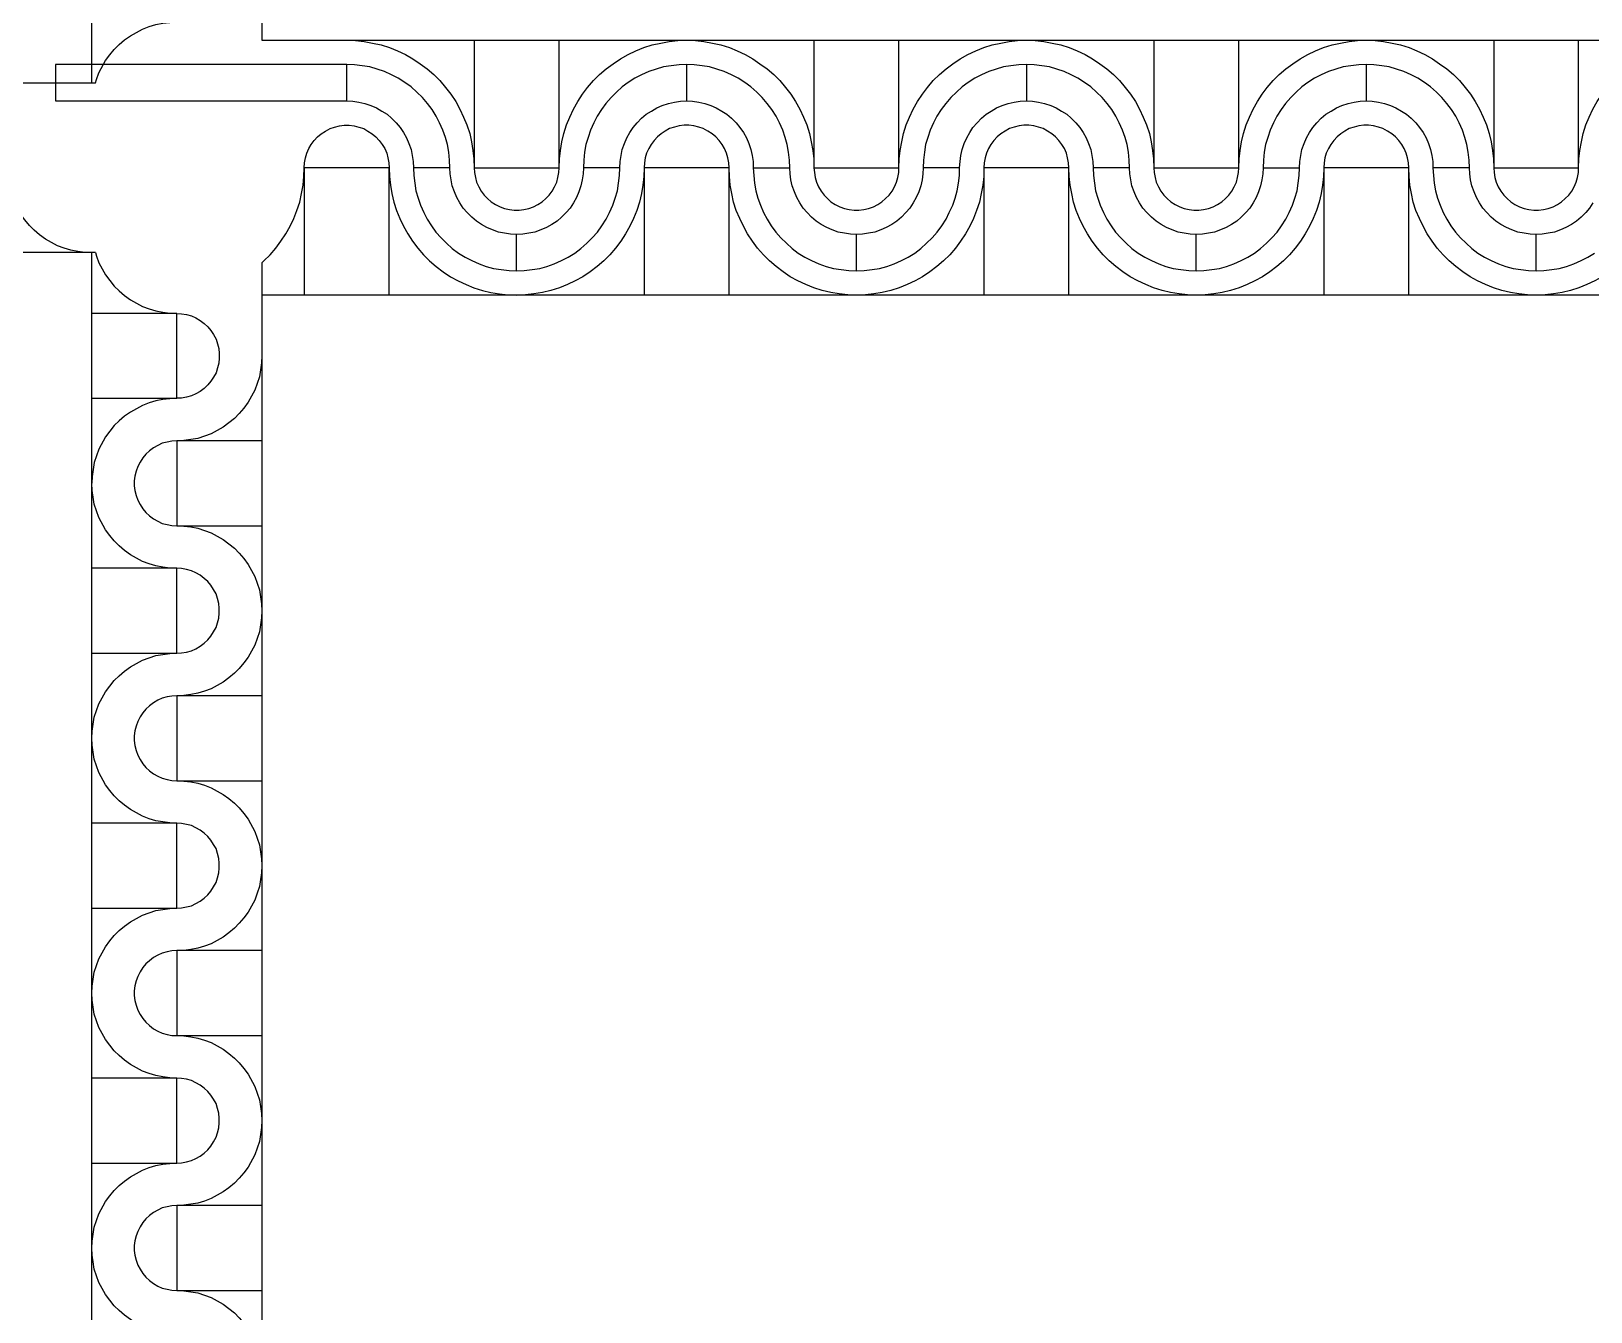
# Model space of a CAD drawing. Extents: x 190.8 to 267.1, y 124 to 174.8.
# Drawn here: x 231.075 to 232.36, y 136.338 to 137.393 of the extents above; entities that cross this region are included whole.
import ezdxf

# ---------------------------------------------------------------- set-up
doc = ezdxf.new("R2010")
doc.units = 0
doc.header["$MEASUREMENT"] = 0

msp = doc.modelspace()

# ---------------------------------------------------------------- linework, layer by layer
for p, q in [((231.2646, 139.4023), (231.2646, 137.3856)), ((231.2646, 137.3856), (233.3913, 137.3856)), ((229.0246, 137.3506), (231.1275, 137.3506)), ((231.2646, 137.2023), (231.2646, 135.1856))]:
    msp.add_line(p, q)
for points in [[(231.1246, 137.3506), (231.1246, 139.4106)], [(231.1275, 137.3506), (231.1284, 137.3533), (231.1304, 137.3588), (231.1359, 137.3688), (231.1394, 137.3736), (231.1431, 137.3781), (231.1471, 137.3821), (231.1516, 137.3858), (231.1564, 137.3893), (231.1664, 137.3948), (231.1719, 137.3968), (231.1774, 137.3986), (231.1831, 137.3996), (231.1889, 137.4003), (231.1946, 137.4006)], [(231.3346, 137.3856), (231.3419, 137.3853), (231.3489, 137.3846), (231.3559, 137.3833), (231.3629, 137.3818), (231.3699, 137.3796), (231.3764, 137.3768), (231.3829, 137.3738), (231.3891, 137.3703), (231.3951, 137.3663), (231.4009, 137.3621), (231.4064, 137.3573), (231.4114, 137.3523), (231.4161, 137.3468), (231.4204, 137.3411), (231.4244, 137.3351), (231.4279, 137.3288), (231.4309, 137.3223), (231.4336, 137.3158), (231.4359, 137.3088), (231.4374, 137.3018), (231.4386, 137.2948), (231.4394, 137.2878), (231.4396, 137.2806)], [(231.4396, 137.3856), (231.4396, 137.2806), (231.5096, 137.2806), (231.5096, 137.3856)], [(231.5096, 137.2806), (231.5099, 137.2878), (231.5106, 137.2948), (231.5119, 137.3018), (231.5134, 137.3088), (231.5156, 137.3158), (231.5184, 137.3223), (231.5214, 137.3288), (231.5249, 137.3351), (231.5289, 137.3411), (231.5331, 137.3468), (231.5379, 137.3523), (231.5429, 137.3573), (231.5484, 137.3621), (231.5541, 137.3663), (231.5601, 137.3703), (231.5664, 137.3738), (231.5729, 137.3768), (231.5794, 137.3796), (231.5864, 137.3818), (231.5934, 137.3833), (231.6004, 137.3846), (231.6074, 137.3853), (231.6146, 137.3856)], [(231.6146, 137.3856), (231.6219, 137.3853), (231.6289, 137.3846), (231.6359, 137.3833), (231.6429, 137.3818), (231.6499, 137.3796), (231.6564, 137.3768), (231.6629, 137.3738), (231.6691, 137.3703), (231.6751, 137.3663), (231.6809, 137.3621), (231.6864, 137.3573), (231.6914, 137.3523), (231.6961, 137.3468), (231.7004, 137.3411), (231.7044, 137.3351), (231.7079, 137.3288), (231.7109, 137.3223), (231.7136, 137.3158), (231.7159, 137.3088), (231.7174, 137.3018), (231.7186, 137.2948), (231.7194, 137.2878), (231.7196, 137.2806)], [(231.7196, 137.3856), (231.7196, 137.2806), (231.7896, 137.2806), (231.7896, 137.3856)], [(231.7896, 137.2806), (231.7899, 137.2878), (231.7906, 137.2948), (231.7919, 137.3018), (231.7934, 137.3088), (231.7956, 137.3158), (231.7984, 137.3223), (231.8014, 137.3288), (231.8049, 137.3351), (231.8089, 137.3411), (231.8131, 137.3468), (231.8179, 137.3523), (231.8229, 137.3573), (231.8284, 137.3621), (231.8341, 137.3663), (231.8401, 137.3703), (231.8464, 137.3738), (231.8529, 137.3768), (231.8594, 137.3796), (231.8664, 137.3818), (231.8734, 137.3833), (231.8804, 137.3846), (231.8874, 137.3853), (231.8946, 137.3856)], [(231.8946, 137.3856), (231.9019, 137.3853), (231.9089, 137.3846), (231.9159, 137.3833), (231.9229, 137.3818), (231.9299, 137.3796), (231.9364, 137.3768), (231.9429, 137.3738), (231.9491, 137.3703), (231.9551, 137.3663), (231.9609, 137.3621), (231.9664, 137.3573), (231.9714, 137.3523), (231.9761, 137.3468), (231.9804, 137.3411), (231.9844, 137.3351), (231.9879, 137.3288), (231.9909, 137.3223), (231.9936, 137.3158), (231.9959, 137.3088), (231.9974, 137.3018), (231.9986, 137.2948), (231.9994, 137.2878), (231.9996, 137.2806)], [(231.9996, 137.3856), (231.9996, 137.2806), (232.0696, 137.2806), (232.0696, 137.3856)], [(232.0696, 137.2806), (232.0699, 137.2878), (232.0706, 137.2948), (232.0719, 137.3018), (232.0734, 137.3088), (232.0756, 137.3158), (232.0784, 137.3223), (232.0814, 137.3288), (232.0849, 137.3351), (232.0889, 137.3411), (232.0931, 137.3468), (232.0979, 137.3523), (232.1029, 137.3573), (232.1084, 137.3621), (232.1141, 137.3663), (232.1201, 137.3703), (232.1264, 137.3738), (232.1329, 137.3768), (232.1394, 137.3796), (232.1464, 137.3818), (232.1534, 137.3833), (232.1604, 137.3846), (232.1674, 137.3853), (232.1746, 137.3856)], [(232.1746, 137.3856), (232.1819, 137.3853), (232.1889, 137.3846), (232.1959, 137.3833), (232.2029, 137.3818), (232.2099, 137.3796), (232.2164, 137.3768), (232.2229, 137.3738), (232.2291, 137.3703), (232.2351, 137.3663), (232.2409, 137.3621), (232.2464, 137.3573), (232.2514, 137.3523), (232.2561, 137.3468), (232.2604, 137.3411), (232.2644, 137.3351), (232.2679, 137.3288), (232.2709, 137.3223), (232.2736, 137.3158), (232.2759, 137.3088), (232.2774, 137.3018), (232.2786, 137.2948), (232.2794, 137.2878), (232.2796, 137.2806)], [(232.2796, 137.3856), (232.2796, 137.2806), (232.3496, 137.2806), (232.3496, 137.3856)], [(232.3496, 137.2806), (232.3499, 137.2878), (232.3506, 137.2948), (232.3519, 137.3018), (232.3534, 137.3088), (232.3556, 137.3158), (232.3584, 137.3223), (232.3614, 137.3288), (232.3649, 137.3351), (232.3689, 137.3411), (232.3731, 137.3468), (232.3779, 137.3523), (232.3829, 137.3573), (232.3884, 137.3621), (232.3941, 137.3663), (232.4001, 137.3703), (232.4064, 137.3738), (232.4129, 137.3768), (232.4194, 137.3796), (232.4264, 137.3818), (232.4334, 137.3833), (232.4404, 137.3846), (232.4474, 137.3853), (232.4546, 137.3856)], [(231.4196, 137.2806), (231.4194, 137.2868), (231.4186, 137.2933), (231.4176, 137.2996), (231.4159, 137.3056), (231.4139, 137.3116), (231.4111, 137.3176), (231.4084, 137.3231), (231.4049, 137.3286), (231.4011, 137.3336), (231.3969, 137.3383), (231.3924, 137.3428), (231.3876, 137.3471), (231.3826, 137.3508), (231.3771, 137.3543), (231.3716, 137.3571), (231.3656, 137.3598), (231.3596, 137.3618), (231.3536, 137.3636), (231.3474, 137.3646), (231.3409, 137.3653), (231.3346, 137.3656)], [(231.6146, 137.3656), (231.6084, 137.3653), (231.6019, 137.3646), (231.5956, 137.3636), (231.5896, 137.3618), (231.5836, 137.3598), (231.5776, 137.3571), (231.5721, 137.3543), (231.5666, 137.3508), (231.5616, 137.3471), (231.5569, 137.3428), (231.5524, 137.3383), (231.5481, 137.3336), (231.5444, 137.3286), (231.5409, 137.3231), (231.5381, 137.3176), (231.5354, 137.3116), (231.5334, 137.3056), (231.5316, 137.2996), (231.5306, 137.2933), (231.5299, 137.2868), (231.5296, 137.2806)], [(231.8946, 137.3656), (231.8884, 137.3653), (231.8819, 137.3646), (231.8756, 137.3636), (231.8696, 137.3618), (231.8636, 137.3598), (231.8576, 137.3571), (231.8521, 137.3543), (231.8466, 137.3508), (231.8416, 137.3471), (231.8369, 137.3428), (231.8324, 137.3383), (231.8281, 137.3336), (231.8244, 137.3286), (231.8209, 137.3231), (231.8181, 137.3176), (231.8154, 137.3116), (231.8134, 137.3056), (231.8116, 137.2996), (231.8106, 137.2933), (231.8099, 137.2868), (231.8096, 137.2806)], [(231.9796, 137.2806), (231.9794, 137.2868), (231.9786, 137.2933), (231.9776, 137.2996), (231.9759, 137.3056), (231.9739, 137.3116), (231.9711, 137.3176), (231.9684, 137.3231), (231.9649, 137.3286), (231.9611, 137.3336), (231.9569, 137.3383), (231.9524, 137.3428), (231.9476, 137.3471), (231.9426, 137.3508), (231.9371, 137.3543), (231.9316, 137.3571), (231.9256, 137.3598), (231.9196, 137.3618), (231.9136, 137.3636), (231.9074, 137.3646), (231.9009, 137.3653), (231.8946, 137.3656), (231.8946, 137.3356), (231.8996, 137.3353), (231.9046, 137.3346), (231.9096, 137.3336), (231.9146, 137.3318), (231.9191, 137.3298), (231.9236, 137.3273), (231.9279, 137.3246), (231.9316, 137.3213), (231.9354, 137.3176), (231.9386, 137.3138), (231.9414, 137.3096), (231.9439, 137.3051), (231.9459, 137.3006), (231.9476, 137.2956), (231.9486, 137.2906), (231.9494, 137.2856), (231.9496, 137.2806)], [(232.1746, 137.3656), (232.1684, 137.3653), (232.1619, 137.3646), (232.1556, 137.3636), (232.1496, 137.3618), (232.1436, 137.3598), (232.1376, 137.3571), (232.1321, 137.3543), (232.1266, 137.3508), (232.1216, 137.3471), (232.1169, 137.3428), (232.1124, 137.3383), (232.1081, 137.3336), (232.1044, 137.3286), (232.1009, 137.3231), (232.0981, 137.3176), (232.0954, 137.3116), (232.0934, 137.3056), (232.0916, 137.2996), (232.0906, 137.2933), (232.0899, 137.2868), (232.0896, 137.2806), (232.1196, 137.2806), (232.1199, 137.2856), (232.1206, 137.2906), (232.1216, 137.2956), (232.1234, 137.3006), (232.1254, 137.3051), (232.1279, 137.3096), (232.1306, 137.3138), (232.1339, 137.3176), (232.1376, 137.3213), (232.1414, 137.3246), (232.1456, 137.3273), (232.1501, 137.3298), (232.1546, 137.3318), (232.1596, 137.3336), (232.1646, 137.3346), (232.1696, 137.3353), (232.1746, 137.3356)], [(232.2596, 137.2806), (232.2594, 137.2868), (232.2586, 137.2933), (232.2576, 137.2996), (232.2559, 137.3056), (232.2539, 137.3116), (232.2511, 137.3176), (232.2484, 137.3231), (232.2449, 137.3286), (232.2411, 137.3336), (232.2369, 137.3383), (232.2324, 137.3428), (232.2276, 137.3471), (232.2226, 137.3508), (232.2171, 137.3543), (232.2116, 137.3571), (232.2056, 137.3598), (232.1996, 137.3618), (232.1936, 137.3636), (232.1874, 137.3646), (232.1809, 137.3653), (232.1746, 137.3656), (232.1746, 137.3356), (232.1796, 137.3353), (232.1846, 137.3346), (232.1896, 137.3336), (232.1946, 137.3318), (232.1991, 137.3298), (232.2036, 137.3273), (232.2079, 137.3246), (232.2116, 137.3213), (232.2154, 137.3176), (232.2186, 137.3138), (232.2214, 137.3096), (232.2239, 137.3051), (232.2259, 137.3006), (232.2276, 137.2956), (232.2286, 137.2906), (232.2294, 137.2856), (232.2296, 137.2806)], [(231.3346, 137.3356), (231.3396, 137.3353), (231.3446, 137.3346), (231.3496, 137.3336), (231.3546, 137.3318), (231.3591, 137.3298), (231.3636, 137.3273), (231.3679, 137.3246), (231.3716, 137.3213), (231.3754, 137.3176), (231.3786, 137.3138), (231.3814, 137.3096), (231.3839, 137.3051), (231.3859, 137.3006), (231.3876, 137.2956), (231.3886, 137.2906), (231.3894, 137.2856), (231.3896, 137.2806)], [(231.5596, 137.2806), (231.5599, 137.2856), (231.5606, 137.2906), (231.5616, 137.2956), (231.5634, 137.3006), (231.5654, 137.3051), (231.5679, 137.3096), (231.5706, 137.3138), (231.5739, 137.3176), (231.5776, 137.3213), (231.5814, 137.3246), (231.5856, 137.3273), (231.5901, 137.3298), (231.5946, 137.3318), (231.5996, 137.3336), (231.6046, 137.3346), (231.6096, 137.3353), (231.6146, 137.3356)], [(231.8396, 137.2806), (231.8399, 137.2856), (231.8406, 137.2906), (231.8416, 137.2956), (231.8434, 137.3006), (231.8454, 137.3051), (231.8479, 137.3096), (231.8506, 137.3138), (231.8539, 137.3176), (231.8576, 137.3213), (231.8614, 137.3246), (231.8656, 137.3273), (231.8701, 137.3298), (231.8746, 137.3318), (231.8796, 137.3336), (231.8846, 137.3346), (231.8896, 137.3353), (231.8946, 137.3356)], [(231.2996, 137.2806), (231.2999, 137.2846), (231.3006, 137.2886), (231.3016, 137.2926), (231.3034, 137.2963), (231.3054, 137.2998), (231.3079, 137.3031), (231.3106, 137.3061), (231.3136, 137.3086), (231.3171, 137.3108), (231.3209, 137.3128), (231.3246, 137.3141), (231.3286, 137.3151), (231.3326, 137.3156), (231.3366, 137.3156), (231.3406, 137.3151), (231.3446, 137.3141), (231.3486, 137.3128), (231.3521, 137.3108), (231.3556, 137.3086), (231.3586, 137.3061), (231.3614, 137.3031), (231.3639, 137.2998), (231.3659, 137.2963), (231.3676, 137.2926), (231.3686, 137.2886), (231.3694, 137.2846), (231.3696, 137.2806)], [(231.6496, 137.2806), (231.6494, 137.2846), (231.6486, 137.2886), (231.6476, 137.2926), (231.6459, 137.2963), (231.6439, 137.2998), (231.6414, 137.3031), (231.6386, 137.3061), (231.6356, 137.3086), (231.6321, 137.3108), (231.6284, 137.3128), (231.6246, 137.3141), (231.6206, 137.3151), (231.6166, 137.3156), (231.6126, 137.3156), (231.6086, 137.3151), (231.6046, 137.3141), (231.6006, 137.3128), (231.5971, 137.3108), (231.5936, 137.3086), (231.5906, 137.3061), (231.5879, 137.3031), (231.5854, 137.2998), (231.5834, 137.2963), (231.5816, 137.2926), (231.5806, 137.2886), (231.5799, 137.2846), (231.5796, 137.2806)], [(231.9296, 137.2806), (231.9294, 137.2846), (231.9286, 137.2886), (231.9276, 137.2926), (231.9259, 137.2963), (231.9239, 137.2998), (231.9214, 137.3031), (231.9186, 137.3061), (231.9156, 137.3086), (231.9121, 137.3108), (231.9084, 137.3128), (231.9046, 137.3141), (231.9006, 137.3151), (231.8966, 137.3156), (231.8926, 137.3156), (231.8886, 137.3151), (231.8846, 137.3141), (231.8806, 137.3128), (231.8771, 137.3108), (231.8736, 137.3086), (231.8706, 137.3061), (231.8679, 137.3031), (231.8654, 137.2998), (231.8634, 137.2963), (231.8616, 137.2926), (231.8606, 137.2886), (231.8599, 137.2846), (231.8596, 137.2806)], [(232.2096, 137.2806), (232.2094, 137.2846), (232.2086, 137.2886), (232.2076, 137.2926), (232.2059, 137.2963), (232.2039, 137.2998), (232.2014, 137.3031), (232.1986, 137.3061), (232.1956, 137.3086), (232.1921, 137.3108), (232.1884, 137.3128), (232.1846, 137.3141), (232.1806, 137.3151), (232.1766, 137.3156), (232.1726, 137.3156), (232.1686, 137.3151), (232.1646, 137.3141), (232.1606, 137.3128), (232.1571, 137.3108), (232.1536, 137.3086), (232.1506, 137.3061), (232.1479, 137.3031), (232.1454, 137.2998), (232.1434, 137.2963), (232.1416, 137.2926), (232.1406, 137.2886), (232.1399, 137.2846), (232.1396, 137.2806)], [(231.1246, 137.2106), (231.1189, 137.2108), (231.1131, 137.2116), (231.1074, 137.2126), (231.1019, 137.2143), (231.0964, 137.2163), (231.0864, 137.2218), (231.0816, 137.2253), (231.0771, 137.2291), (231.0731, 137.2331), (231.0694, 137.2376), (231.0659, 137.2423), (231.0604, 137.2523), (231.0584, 137.2578), (231.0566, 137.2633), (231.0556, 137.2691), (231.0549, 137.2748), (231.0546, 137.2806)], [(231.2646, 137.2023), (231.2664, 137.2038), (231.2714, 137.2088), (231.2761, 137.2143), (231.2804, 137.2201), (231.2844, 137.2261), (231.2879, 137.2323), (231.2909, 137.2388), (231.2936, 137.2453), (231.2959, 137.2523), (231.2974, 137.2593), (231.2986, 137.2663), (231.2994, 137.2733), (231.2996, 137.2806)], [(231.3696, 137.1756), (231.3696, 137.2806), (231.2996, 137.2806), (231.2996, 137.1756)], [(231.3696, 137.2806), (231.3699, 137.2733), (231.3706, 137.2663), (231.3719, 137.2593), (231.3734, 137.2523), (231.3756, 137.2453), (231.3784, 137.2388), (231.3814, 137.2323), (231.3849, 137.2261), (231.3889, 137.2201), (231.3931, 137.2143), (231.3979, 137.2088), (231.4029, 137.2038), (231.4084, 137.1991), (231.4141, 137.1948), (231.4201, 137.1908), (231.4264, 137.1873), (231.4329, 137.1843), (231.4394, 137.1816), (231.4464, 137.1793), (231.4534, 137.1778), (231.4604, 137.1766), (231.4674, 137.1758), (231.4746, 137.1756)], [(231.4396, 137.2806), (231.4399, 137.2766), (231.4406, 137.2726), (231.4416, 137.2686), (231.4434, 137.2648), (231.4454, 137.2613), (231.4479, 137.2581), (231.4506, 137.2551), (231.4536, 137.2526), (231.4571, 137.2503), (231.4609, 137.2483), (231.4646, 137.2471), (231.4686, 137.2461), (231.4726, 137.2456), (231.4766, 137.2456), (231.4806, 137.2461), (231.4846, 137.2471), (231.4886, 137.2483), (231.4921, 137.2503), (231.4956, 137.2526), (231.4986, 137.2551), (231.5014, 137.2581), (231.5039, 137.2613), (231.5059, 137.2648), (231.5076, 137.2686), (231.5086, 137.2726), (231.5094, 137.2766), (231.5096, 137.2806)], [(231.4746, 137.1956), (231.4809, 137.1958), (231.4874, 137.1966), (231.4936, 137.1976), (231.4996, 137.1993), (231.5056, 137.2013), (231.5116, 137.2041), (231.5171, 137.2068), (231.5226, 137.2103), (231.5276, 137.2141), (231.5324, 137.2183), (231.5369, 137.2228), (231.5411, 137.2276), (231.5449, 137.2326), (231.5484, 137.2381), (231.5511, 137.2436), (231.5539, 137.2496), (231.5559, 137.2556), (231.5576, 137.2616), (231.5586, 137.2678), (231.5594, 137.2743), (231.5596, 137.2806), (231.5296, 137.2806), (231.5294, 137.2756), (231.5286, 137.2706), (231.5276, 137.2656), (231.5259, 137.2606), (231.5239, 137.2561), (231.5214, 137.2516), (231.5186, 137.2473), (231.5154, 137.2436), (231.5116, 137.2398), (231.5079, 137.2366), (231.5036, 137.2338), (231.4991, 137.2313), (231.4946, 137.2293), (231.4896, 137.2276), (231.4846, 137.2266), (231.4796, 137.2258), (231.4746, 137.2256)], [(231.5796, 137.2806), (231.5794, 137.2733), (231.5786, 137.2663), (231.5774, 137.2593), (231.5759, 137.2523), (231.5736, 137.2453), (231.5709, 137.2388), (231.5679, 137.2323), (231.5644, 137.2261), (231.5604, 137.2201), (231.5561, 137.2143), (231.5514, 137.2088), (231.5464, 137.2038), (231.5409, 137.1991), (231.5351, 137.1948), (231.5291, 137.1908), (231.5229, 137.1873), (231.5164, 137.1843), (231.5099, 137.1816), (231.5029, 137.1793), (231.4959, 137.1778), (231.4889, 137.1766), (231.4819, 137.1758), (231.4746, 137.1756)], [(231.6496, 137.1756), (231.6496, 137.2806), (231.5796, 137.2806), (231.5796, 137.1756)], [(231.7546, 137.1756), (231.7474, 137.1758), (231.7404, 137.1766), (231.7334, 137.1778), (231.7264, 137.1793), (231.7194, 137.1816), (231.7129, 137.1843), (231.7064, 137.1873), (231.7001, 137.1908), (231.6941, 137.1948), (231.6884, 137.1991), (231.6829, 137.2038), (231.6779, 137.2088), (231.6731, 137.2143), (231.6689, 137.2201), (231.6649, 137.2261), (231.6614, 137.2323), (231.6584, 137.2388), (231.6556, 137.2453), (231.6534, 137.2523), (231.6519, 137.2593), (231.6506, 137.2663), (231.6499, 137.2733), (231.6496, 137.2806)], [(231.6696, 137.2806), (231.6699, 137.2743), (231.6706, 137.2678), (231.6716, 137.2616), (231.6734, 137.2556), (231.6754, 137.2496), (231.6781, 137.2436), (231.6809, 137.2381), (231.6844, 137.2326), (231.6881, 137.2276), (231.6924, 137.2228), (231.6969, 137.2183), (231.7016, 137.2141), (231.7066, 137.2103), (231.7121, 137.2068), (231.7176, 137.2041), (231.7236, 137.2013), (231.7296, 137.1993), (231.7356, 137.1976), (231.7419, 137.1966), (231.7484, 137.1958), (231.7546, 137.1956), (231.7546, 137.2256), (231.7496, 137.2258), (231.7446, 137.2266), (231.7396, 137.2276), (231.7346, 137.2293), (231.7301, 137.2313), (231.7256, 137.2338), (231.7214, 137.2366), (231.7176, 137.2398), (231.7139, 137.2436), (231.7106, 137.2473), (231.7079, 137.2516), (231.7054, 137.2561), (231.7034, 137.2606), (231.7016, 137.2656), (231.7006, 137.2706), (231.6999, 137.2756), (231.6996, 137.2806)], [(231.7196, 137.2806), (231.7199, 137.2766), (231.7206, 137.2726), (231.7216, 137.2686), (231.7234, 137.2648), (231.7254, 137.2613), (231.7279, 137.2581), (231.7306, 137.2551), (231.7336, 137.2526), (231.7371, 137.2503), (231.7409, 137.2483), (231.7446, 137.2471), (231.7486, 137.2461), (231.7526, 137.2456), (231.7566, 137.2456), (231.7606, 137.2461), (231.7646, 137.2471), (231.7686, 137.2483), (231.7721, 137.2503), (231.7756, 137.2526), (231.7786, 137.2551), (231.7814, 137.2581), (231.7839, 137.2613), (231.7859, 137.2648), (231.7876, 137.2686), (231.7886, 137.2726), (231.7894, 137.2766), (231.7896, 137.2806)], [(231.7546, 137.1956), (231.7609, 137.1958), (231.7674, 137.1966), (231.7736, 137.1976), (231.7796, 137.1993), (231.7856, 137.2013), (231.7916, 137.2041), (231.7971, 137.2068), (231.8026, 137.2103), (231.8076, 137.2141), (231.8124, 137.2183), (231.8169, 137.2228), (231.8211, 137.2276), (231.8249, 137.2326), (231.8284, 137.2381), (231.8311, 137.2436), (231.8339, 137.2496), (231.8359, 137.2556), (231.8376, 137.2616), (231.8386, 137.2678), (231.8394, 137.2743), (231.8396, 137.2806), (231.8096, 137.2806), (231.8094, 137.2756), (231.8086, 137.2706), (231.8076, 137.2656), (231.8059, 137.2606), (231.8039, 137.2561), (231.8014, 137.2516), (231.7986, 137.2473), (231.7954, 137.2436), (231.7916, 137.2398), (231.7879, 137.2366), (231.7836, 137.2338), (231.7791, 137.2313), (231.7746, 137.2293), (231.7696, 137.2276), (231.7646, 137.2266), (231.7596, 137.2258), (231.7546, 137.2256)], [(231.8596, 137.2806), (231.8594, 137.2733), (231.8586, 137.2663), (231.8574, 137.2593), (231.8559, 137.2523), (231.8536, 137.2453), (231.8509, 137.2388), (231.8479, 137.2323), (231.8444, 137.2261), (231.8404, 137.2201), (231.8361, 137.2143), (231.8314, 137.2088), (231.8264, 137.2038), (231.8209, 137.1991), (231.8151, 137.1948), (231.8091, 137.1908), (231.8029, 137.1873), (231.7964, 137.1843), (231.7899, 137.1816), (231.7829, 137.1793), (231.7759, 137.1778), (231.7689, 137.1766), (231.7619, 137.1758), (231.7546, 137.1756)], [(231.9296, 137.1756), (231.9296, 137.2806), (231.8596, 137.2806), (231.8596, 137.1756)], [(232.0346, 137.1756), (232.0274, 137.1758), (232.0204, 137.1766), (232.0134, 137.1778), (232.0064, 137.1793), (231.9994, 137.1816), (231.9929, 137.1843), (231.9864, 137.1873), (231.9801, 137.1908), (231.9741, 137.1948), (231.9684, 137.1991), (231.9629, 137.2038), (231.9579, 137.2088), (231.9531, 137.2143), (231.9489, 137.2201), (231.9449, 137.2261), (231.9414, 137.2323), (231.9384, 137.2388), (231.9356, 137.2453), (231.9334, 137.2523), (231.9319, 137.2593), (231.9306, 137.2663), (231.9299, 137.2733), (231.9296, 137.2806)], [(231.9996, 137.2806), (231.9999, 137.2766), (232.0006, 137.2726), (232.0016, 137.2686), (232.0034, 137.2648), (232.0054, 137.2613), (232.0079, 137.2581), (232.0106, 137.2551), (232.0136, 137.2526), (232.0171, 137.2503), (232.0209, 137.2483), (232.0246, 137.2471), (232.0286, 137.2461), (232.0326, 137.2456), (232.0366, 137.2456), (232.0406, 137.2461), (232.0446, 137.2471), (232.0486, 137.2483), (232.0521, 137.2503), (232.0556, 137.2526), (232.0586, 137.2551), (232.0614, 137.2581), (232.0639, 137.2613), (232.0659, 137.2648), (232.0676, 137.2686), (232.0686, 137.2726), (232.0694, 137.2766), (232.0696, 137.2806)], [(232.0896, 137.2806), (232.0894, 137.2756), (232.0886, 137.2706), (232.0876, 137.2656), (232.0859, 137.2606), (232.0839, 137.2561), (232.0814, 137.2516), (232.0786, 137.2473), (232.0754, 137.2436), (232.0716, 137.2398), (232.0679, 137.2366), (232.0636, 137.2338), (232.0591, 137.2313), (232.0546, 137.2293), (232.0496, 137.2276), (232.0446, 137.2266), (232.0396, 137.2258), (232.0346, 137.2256)], [(232.1396, 137.2806), (232.1394, 137.2733), (232.1386, 137.2663), (232.1374, 137.2593), (232.1359, 137.2523), (232.1336, 137.2453), (232.1309, 137.2388), (232.1279, 137.2323), (232.1244, 137.2261), (232.1204, 137.2201), (232.1161, 137.2143), (232.1114, 137.2088), (232.1064, 137.2038), (232.1009, 137.1991), (232.0951, 137.1948), (232.0891, 137.1908), (232.0829, 137.1873), (232.0764, 137.1843), (232.0699, 137.1816), (232.0629, 137.1793), (232.0559, 137.1778), (232.0489, 137.1766), (232.0419, 137.1758), (232.0346, 137.1756)], [(232.0346, 137.1956), (232.0409, 137.1958), (232.0474, 137.1966), (232.0536, 137.1976), (232.0596, 137.1993), (232.0656, 137.2013), (232.0716, 137.2041), (232.0771, 137.2068), (232.0826, 137.2103), (232.0876, 137.2141), (232.0924, 137.2183), (232.0969, 137.2228), (232.1011, 137.2276), (232.1049, 137.2326), (232.1084, 137.2381), (232.1111, 137.2436), (232.1139, 137.2496), (232.1159, 137.2556), (232.1176, 137.2616), (232.1186, 137.2678), (232.1194, 137.2743), (232.1196, 137.2806)], [(232.2096, 137.1756), (232.2096, 137.2806), (232.1396, 137.2806), (232.1396, 137.1756)], [(232.3146, 137.1756), (232.3074, 137.1758), (232.3004, 137.1766), (232.2934, 137.1778), (232.2864, 137.1793), (232.2794, 137.1816), (232.2729, 137.1843), (232.2664, 137.1873), (232.2601, 137.1908), (232.2541, 137.1948), (232.2484, 137.1991), (232.2429, 137.2038), (232.2379, 137.2088), (232.2331, 137.2143), (232.2289, 137.2201), (232.2249, 137.2261), (232.2214, 137.2323), (232.2184, 137.2388), (232.2156, 137.2453), (232.2134, 137.2523), (232.2119, 137.2593), (232.2106, 137.2663), (232.2099, 137.2733), (232.2096, 137.2806)], [(232.2796, 137.2806), (232.2799, 137.2766), (232.2806, 137.2726), (232.2816, 137.2686), (232.2834, 137.2648), (232.2854, 137.2613), (232.2879, 137.2581), (232.2906, 137.2551), (232.2936, 137.2526), (232.2971, 137.2503), (232.3009, 137.2483), (232.3046, 137.2471), (232.3086, 137.2461), (232.3126, 137.2456), (232.3166, 137.2456), (232.3206, 137.2461), (232.3246, 137.2471), (232.3286, 137.2483), (232.3321, 137.2503), (232.3356, 137.2526), (232.3386, 137.2551), (232.3414, 137.2581), (232.3439, 137.2613), (232.3459, 137.2648), (232.3476, 137.2686), (232.3486, 137.2726), (232.3494, 137.2766), (232.3496, 137.2806)], [(232.4196, 137.2806), (232.4194, 137.2733), (232.4186, 137.2663), (232.4174, 137.2593), (232.4159, 137.2523), (232.4136, 137.2453), (232.4109, 137.2388), (232.4079, 137.2323), (232.4044, 137.2261), (232.4004, 137.2201), (232.3961, 137.2143), (232.3914, 137.2088), (232.3864, 137.2038), (232.3809, 137.1991), (232.3751, 137.1948), (232.3691, 137.1908), (232.3629, 137.1873), (232.3564, 137.1843), (232.3499, 137.1816), (232.3429, 137.1793), (232.3359, 137.1778), (232.3289, 137.1766), (232.3219, 137.1758), (232.3146, 137.1756)], [(232.3614, 137.2516), (232.3586, 137.2473), (232.3554, 137.2436), (232.3516, 137.2398), (232.3479, 137.2366), (232.3436, 137.2338), (232.3391, 137.2313), (232.3346, 137.2293), (232.3296, 137.2276), (232.3246, 137.2266), (232.3196, 137.2258), (232.3146, 137.2256)], [(231.1275, 137.2106), (229.0246, 137.2106), (229.0246, 135.1506)], [(231.1246, 135.1506), (231.1246, 137.2106)], [(231.1275, 137.2106), (231.1284, 137.2078), (231.1304, 137.2023), (231.1359, 137.1923), (231.1394, 137.1876), (231.1431, 137.1831), (231.1471, 137.1791), (231.1516, 137.1753), (231.1564, 137.1718), (231.1664, 137.1663), (231.1719, 137.1643), (231.1774, 137.1626), (231.1831, 137.1616), (231.1889, 137.1608), (231.1946, 137.1606)], [(232.3146, 137.1956), (232.3209, 137.1958), (232.3274, 137.1966), (232.3336, 137.1976), (232.3396, 137.1993), (232.3456, 137.2013), (232.3516, 137.2041), (232.3571, 137.2068), (232.3626, 137.2103)], [(233.3646, 137.1756), (231.2646, 137.1756)], [(231.1246, 137.0906), (231.1946, 137.0906), (231.1946, 137.1606), (231.1246, 137.1606)], [(231.1946, 137.1606), (231.1986, 137.1603), (231.2026, 137.1596), (231.2066, 137.1586), (231.2104, 137.1568), (231.2139, 137.1548), (231.2171, 137.1523), (231.2201, 137.1496), (231.2226, 137.1466), (231.2249, 137.1431), (231.2269, 137.1393), (231.2281, 137.1356), (231.2291, 137.1316), (231.2296, 137.1276), (231.2296, 137.1236), (231.2291, 137.1196), (231.2281, 137.1156), (231.2269, 137.1116), (231.2249, 137.1081), (231.2226, 137.1046), (231.2201, 137.1016), (231.2171, 137.0988), (231.2139, 137.0963), (231.2104, 137.0943), (231.2066, 137.0926), (231.2026, 137.0916), (231.1986, 137.0908), (231.1946, 137.0906)], [(231.2646, 137.1256), (231.2644, 137.1198), (231.2636, 137.1141), (231.2626, 137.1083), (231.2609, 137.1028), (231.2589, 137.0973), (231.2534, 137.0873), (231.2499, 137.0826), (231.2461, 137.0781), (231.2421, 137.0741), (231.2376, 137.0703), (231.2329, 137.0668), (231.2229, 137.0613), (231.2174, 137.0593), (231.2119, 137.0576), (231.2061, 137.0566), (231.2004, 137.0558), (231.1946, 137.0556)], [(231.1946, 137.0906), (231.1889, 137.0903), (231.1831, 137.0896), (231.1774, 137.0886), (231.1719, 137.0868), (231.1664, 137.0848), (231.1564, 137.0793), (231.1516, 137.0758), (231.1471, 137.0721), (231.1431, 137.0681), (231.1394, 137.0636), (231.1359, 137.0588), (231.1304, 137.0488), (231.1284, 137.0433), (231.1266, 137.0378), (231.1256, 137.0321), (231.1249, 137.0263), (231.1246, 137.0206)], [(231.1946, 137.0556), (231.1906, 137.0553), (231.1866, 137.0546), (231.1826, 137.0536), (231.1789, 137.0518), (231.1754, 137.0498), (231.1721, 137.0473), (231.1691, 137.0446), (231.1666, 137.0416), (231.1644, 137.0381), (231.1624, 137.0343), (231.1611, 137.0306), (231.1601, 137.0266), (231.1596, 137.0226), (231.1596, 137.0186), (231.1601, 137.0146), (231.1611, 137.0106), (231.1624, 137.0066), (231.1644, 137.0031), (231.1666, 136.9996), (231.1691, 136.9966), (231.1721, 136.9938), (231.1754, 136.9913), (231.1789, 136.9893), (231.1826, 136.9876), (231.1866, 136.9866), (231.1906, 136.9858), (231.1946, 136.9856)], [(231.2646, 137.0556), (231.1946, 137.0556), (231.1946, 136.9856), (231.2646, 136.9856)], [(231.1946, 136.9506), (231.1889, 136.9508), (231.1831, 136.9516), (231.1774, 136.9526), (231.1719, 136.9543), (231.1664, 136.9563), (231.1564, 136.9618), (231.1516, 136.9653), (231.1471, 136.9691), (231.1431, 136.9731), (231.1394, 136.9776), (231.1359, 136.9823), (231.1304, 136.9923), (231.1284, 136.9978), (231.1266, 137.0033), (231.1256, 137.0091), (231.1249, 137.0148), (231.1246, 137.0206)], [(231.1946, 136.9856), (231.2004, 136.9853), (231.2061, 136.9846), (231.2119, 136.9836), (231.2174, 136.9818), (231.2229, 136.9798), (231.2329, 136.9743), (231.2376, 136.9708), (231.2421, 136.9671), (231.2461, 136.9631), (231.2499, 136.9586), (231.2534, 136.9538), (231.2589, 136.9438), (231.2609, 136.9383), (231.2626, 136.9328), (231.2636, 136.9271), (231.2644, 136.9213), (231.2646, 136.9156)], [(231.1246, 136.8806), (231.1946, 136.8806), (231.1946, 136.9506), (231.1246, 136.9506)], [(231.1946, 136.8806), (231.1986, 136.8808), (231.2026, 136.8816), (231.2066, 136.8826), (231.2104, 136.8843), (231.2139, 136.8863), (231.2171, 136.8888), (231.2201, 136.8916), (231.2226, 136.8946), (231.2249, 136.8981), (231.2269, 136.9018), (231.2281, 136.9056), (231.2291, 136.9096), (231.2296, 136.9136), (231.2296, 136.9176), (231.2291, 136.9216), (231.2281, 136.9256), (231.2269, 136.9296), (231.2249, 136.9331), (231.2226, 136.9366), (231.2201, 136.9396), (231.2171, 136.9423), (231.2139, 136.9448), (231.2104, 136.9468), (231.2066, 136.9486), (231.2026, 136.9496), (231.1986, 136.9503), (231.1946, 136.9506)], [(231.2646, 136.9156), (231.2644, 136.9098), (231.2636, 136.9041), (231.2626, 136.8983), (231.2609, 136.8928), (231.2589, 136.8873), (231.2534, 136.8773), (231.2499, 136.8726), (231.2461, 136.8681), (231.2421, 136.8641), (231.2376, 136.8603), (231.2329, 136.8568), (231.2229, 136.8513), (231.2174, 136.8493), (231.2119, 136.8476), (231.2061, 136.8466), (231.2004, 136.8458), (231.1946, 136.8456)], [(231.1246, 136.8106), (231.1249, 136.8163), (231.1256, 136.8221), (231.1266, 136.8278), (231.1284, 136.8333), (231.1304, 136.8388), (231.1359, 136.8488), (231.1394, 136.8536), (231.1431, 136.8581), (231.1471, 136.8621), (231.1516, 136.8658), (231.1564, 136.8693), (231.1664, 136.8748), (231.1719, 136.8768), (231.1774, 136.8786), (231.1831, 136.8796), (231.1889, 136.8803), (231.1946, 136.8806)], [(231.1946, 136.8456), (231.1906, 136.8453), (231.1866, 136.8446), (231.1826, 136.8436), (231.1789, 136.8418), (231.1754, 136.8398), (231.1721, 136.8373), (231.1691, 136.8346), (231.1666, 136.8316), (231.1644, 136.8281), (231.1624, 136.8243), (231.1611, 136.8206), (231.1601, 136.8166), (231.1596, 136.8126), (231.1596, 136.8086), (231.1601, 136.8046), (231.1611, 136.8006), (231.1624, 136.7966), (231.1644, 136.7931), (231.1666, 136.7896), (231.1691, 136.7866), (231.1721, 136.7838), (231.1754, 136.7813), (231.1789, 136.7793), (231.1826, 136.7776), (231.1866, 136.7766), (231.1906, 136.7758), (231.1946, 136.7756)], [(231.2646, 136.8456), (231.1946, 136.8456), (231.1946, 136.7756), (231.2646, 136.7756)], [(231.1946, 136.7406), (231.1889, 136.7408), (231.1831, 136.7416), (231.1774, 136.7426), (231.1719, 136.7443), (231.1664, 136.7463), (231.1564, 136.7518), (231.1516, 136.7553), (231.1471, 136.7591), (231.1431, 136.7631), (231.1394, 136.7676), (231.1359, 136.7723), (231.1304, 136.7823), (231.1284, 136.7878), (231.1266, 136.7933), (231.1256, 136.7991), (231.1249, 136.8048), (231.1246, 136.8106)], [(231.1946, 136.7756), (231.2004, 136.7753), (231.2061, 136.7746), (231.2119, 136.7736), (231.2174, 136.7718), (231.2229, 136.7698), (231.2329, 136.7643), (231.2376, 136.7608), (231.2421, 136.7571), (231.2461, 136.7531), (231.2499, 136.7486), (231.2534, 136.7438), (231.2589, 136.7338), (231.2609, 136.7283), (231.2626, 136.7228), (231.2636, 136.7171), (231.2644, 136.7113), (231.2646, 136.7056)], [(231.1246, 136.6706), (231.1946, 136.6706), (231.1946, 136.7406), (231.1246, 136.7406)], [(231.1946, 136.6706), (231.1986, 136.6708), (231.2026, 136.6716), (231.2066, 136.6726), (231.2104, 136.6743), (231.2139, 136.6763), (231.2171, 136.6788), (231.2201, 136.6816), (231.2226, 136.6846), (231.2249, 136.6881), (231.2269, 136.6918), (231.2281, 136.6956), (231.2291, 136.6996), (231.2296, 136.7036), (231.2296, 136.7076), (231.2291, 136.7116), (231.2281, 136.7156), (231.2269, 136.7196), (231.2249, 136.7231), (231.2226, 136.7266), (231.2201, 136.7296), (231.2171, 136.7323), (231.2139, 136.7348), (231.2104, 136.7368), (231.2066, 136.7386), (231.2026, 136.7396), (231.1986, 136.7403), (231.1946, 136.7406)], [(231.2646, 136.7056), (231.2644, 136.6998), (231.2636, 136.6941), (231.2626, 136.6883), (231.2609, 136.6828), (231.2589, 136.6773), (231.2534, 136.6673), (231.2499, 136.6626), (231.2461, 136.6581), (231.2421, 136.6541), (231.2376, 136.6503), (231.2329, 136.6468), (231.2229, 136.6413), (231.2174, 136.6393), (231.2119, 136.6376), (231.2061, 136.6366), (231.2004, 136.6358), (231.1946, 136.6356)], [(231.1246, 136.6006), (231.1249, 136.6063), (231.1256, 136.6121), (231.1266, 136.6178), (231.1284, 136.6233), (231.1304, 136.6288), (231.1359, 136.6388), (231.1394, 136.6436), (231.1431, 136.6481), (231.1471, 136.6521), (231.1516, 136.6558), (231.1564, 136.6593), (231.1664, 136.6648), (231.1719, 136.6668), (231.1774, 136.6686), (231.1831, 136.6696), (231.1889, 136.6703), (231.1946, 136.6706)], [(231.1946, 136.6356), (231.1906, 136.6353), (231.1866, 136.6346), (231.1826, 136.6336), (231.1789, 136.6318), (231.1754, 136.6298), (231.1721, 136.6273), (231.1691, 136.6246), (231.1666, 136.6216), (231.1644, 136.6181), (231.1624, 136.6143), (231.1611, 136.6106), (231.1601, 136.6066), (231.1596, 136.6026), (231.1596, 136.5986), (231.1601, 136.5946), (231.1611, 136.5906), (231.1624, 136.5866), (231.1644, 136.5831), (231.1666, 136.5796), (231.1691, 136.5766), (231.1721, 136.5738), (231.1754, 136.5713), (231.1789, 136.5693), (231.1826, 136.5676), (231.1866, 136.5666), (231.1906, 136.5658), (231.1946, 136.5656)], [(231.2646, 136.6356), (231.1946, 136.6356), (231.1946, 136.5656), (231.2646, 136.5656)], [(231.1946, 136.5306), (231.1889, 136.5308), (231.1831, 136.5316), (231.1774, 136.5326), (231.1719, 136.5343), (231.1664, 136.5363), (231.1564, 136.5418), (231.1516, 136.5453), (231.1471, 136.5491), (231.1431, 136.5531), (231.1394, 136.5576), (231.1359, 136.5623), (231.1304, 136.5723), (231.1284, 136.5778), (231.1266, 136.5833), (231.1256, 136.5891), (231.1249, 136.5948), (231.1246, 136.6006)], [(231.1946, 136.5656), (231.2004, 136.5653), (231.2061, 136.5646), (231.2119, 136.5636), (231.2174, 136.5618), (231.2229, 136.5598), (231.2329, 136.5543), (231.2376, 136.5508), (231.2421, 136.5471), (231.2461, 136.5431), (231.2499, 136.5386), (231.2534, 136.5338), (231.2589, 136.5238), (231.2609, 136.5183), (231.2626, 136.5128), (231.2636, 136.5071), (231.2644, 136.5013), (231.2646, 136.4956)], [(231.1246, 136.4606), (231.1946, 136.4606), (231.1946, 136.5306), (231.1246, 136.5306)], [(231.1946, 136.4606), (231.1986, 136.4608), (231.2026, 136.4616), (231.2066, 136.4626), (231.2104, 136.4643), (231.2139, 136.4663), (231.2171, 136.4688), (231.2201, 136.4716), (231.2226, 136.4746), (231.2249, 136.4781), (231.2269, 136.4818), (231.2281, 136.4856), (231.2291, 136.4896), (231.2296, 136.4936), (231.2296, 136.4976), (231.2291, 136.5016), (231.2281, 136.5056), (231.2269, 136.5096), (231.2249, 136.5131), (231.2226, 136.5166), (231.2201, 136.5196), (231.2171, 136.5223), (231.2139, 136.5248), (231.2104, 136.5268), (231.2066, 136.5286), (231.2026, 136.5296), (231.1986, 136.5303), (231.1946, 136.5306)], [(231.2646, 136.4956), (231.2644, 136.4898), (231.2636, 136.4841), (231.2626, 136.4783), (231.2609, 136.4728), (231.2589, 136.4673), (231.2534, 136.4573), (231.2499, 136.4526), (231.2461, 136.4481), (231.2421, 136.4441), (231.2376, 136.4403), (231.2329, 136.4368), (231.2229, 136.4313), (231.2174, 136.4293), (231.2119, 136.4276), (231.2061, 136.4266), (231.2004, 136.4258), (231.1946, 136.4256)], [(231.1246, 136.3906), (231.1249, 136.3963), (231.1256, 136.4021), (231.1266, 136.4078), (231.1284, 136.4133), (231.1304, 136.4188), (231.1359, 136.4288), (231.1394, 136.4336), (231.1431, 136.4381), (231.1471, 136.4421), (231.1516, 136.4458), (231.1564, 136.4493), (231.1664, 136.4548), (231.1719, 136.4568), (231.1774, 136.4586), (231.1831, 136.4596), (231.1889, 136.4603), (231.1946, 136.4606)], [(231.1946, 136.4256), (231.1906, 136.4253), (231.1866, 136.4246), (231.1826, 136.4236), (231.1789, 136.4218), (231.1754, 136.4198), (231.1721, 136.4173), (231.1691, 136.4146), (231.1666, 136.4116), (231.1644, 136.4081), (231.1624, 136.4043), (231.1611, 136.4006), (231.1601, 136.3966), (231.1596, 136.3926), (231.1596, 136.3886), (231.1601, 136.3846), (231.1611, 136.3806), (231.1624, 136.3766), (231.1644, 136.3731), (231.1666, 136.3696), (231.1691, 136.3666), (231.1721, 136.3638), (231.1754, 136.3613), (231.1789, 136.3593), (231.1826, 136.3576), (231.1866, 136.3566), (231.1906, 136.3558), (231.1946, 136.3556)], [(231.2646, 136.4256), (231.1946, 136.4256), (231.1946, 136.3556), (231.2646, 136.3556)], [(231.1946, 136.3206), (231.1889, 136.3208), (231.1831, 136.3216), (231.1774, 136.3226), (231.1719, 136.3243), (231.1664, 136.3263), (231.1564, 136.3318), (231.1516, 136.3353), (231.1471, 136.3391), (231.1431, 136.3431), (231.1394, 136.3476), (231.1359, 136.3523), (231.1304, 136.3623), (231.1284, 136.3678), (231.1266, 136.3733), (231.1256, 136.3791), (231.1249, 136.3848), (231.1246, 136.3906)], [(231.1946, 136.3556), (231.2004, 136.3553), (231.2061, 136.3546), (231.2119, 136.3536), (231.2174, 136.3518), (231.2229, 136.3498), (231.2329, 136.3443), (231.2376, 136.3408), (231.2421, 136.3371), (231.2461, 136.3331), (231.2499, 136.3286), (231.2534, 136.3238), (231.2589, 136.3138), (231.2609, 136.3083), (231.2626, 136.3028), (231.2636, 136.2971), (231.2644, 136.2913), (231.2646, 136.2856)]]:
    msp.add_lwpolyline(points)
for points in [[(231.0946, 137.3356), (231.3346, 137.3356), (231.3346, 137.3656), (231.0946, 137.3656)], [(231.6996, 137.2806), (231.6994, 137.2868), (231.6986, 137.2933), (231.6976, 137.2996), (231.6959, 137.3056), (231.6939, 137.3116), (231.6911, 137.3176), (231.6884, 137.3231), (231.6849, 137.3286), (231.6811, 137.3336), (231.6769, 137.3383), (231.6724, 137.3428), (231.6676, 137.3471), (231.6626, 137.3508), (231.6571, 137.3543), (231.6516, 137.3571), (231.6456, 137.3598), (231.6396, 137.3618), (231.6336, 137.3636), (231.6274, 137.3646), (231.6209, 137.3653), (231.6146, 137.3656), (231.6146, 137.3356), (231.6196, 137.3353), (231.6246, 137.3346), (231.6296, 137.3336), (231.6346, 137.3318), (231.6391, 137.3298), (231.6436, 137.3273), (231.6479, 137.3246), (231.6516, 137.3213), (231.6554, 137.3176), (231.6586, 137.3138), (231.6614, 137.3096), (231.6639, 137.3051), (231.6659, 137.3006), (231.6676, 137.2956), (231.6686, 137.2906), (231.6694, 137.2856), (231.6696, 137.2806)], [(231.3896, 137.2806), (231.3899, 137.2743), (231.3906, 137.2678), (231.3916, 137.2616), (231.3934, 137.2556), (231.3954, 137.2496), (231.3981, 137.2436), (231.4009, 137.2381), (231.4044, 137.2326), (231.4081, 137.2276), (231.4124, 137.2228), (231.4169, 137.2183), (231.4216, 137.2141), (231.4266, 137.2103), (231.4321, 137.2068), (231.4376, 137.2041), (231.4436, 137.2013), (231.4496, 137.1993), (231.4556, 137.1976), (231.4619, 137.1966), (231.4684, 137.1958), (231.4746, 137.1956), (231.4746, 137.2256), (231.4696, 137.2258), (231.4646, 137.2266), (231.4596, 137.2276), (231.4546, 137.2293), (231.4501, 137.2313), (231.4456, 137.2338), (231.4414, 137.2366), (231.4376, 137.2398), (231.4339, 137.2436), (231.4306, 137.2473), (231.4279, 137.2516), (231.4254, 137.2561), (231.4234, 137.2606), (231.4216, 137.2656), (231.4206, 137.2706), (231.4199, 137.2756), (231.4196, 137.2806)], [(231.9496, 137.2806), (231.9499, 137.2743), (231.9506, 137.2678), (231.9516, 137.2616), (231.9534, 137.2556), (231.9554, 137.2496), (231.9581, 137.2436), (231.9609, 137.2381), (231.9644, 137.2326), (231.9681, 137.2276), (231.9724, 137.2228), (231.9769, 137.2183), (231.9816, 137.2141), (231.9866, 137.2103), (231.9921, 137.2068), (231.9976, 137.2041), (232.0036, 137.2013), (232.0096, 137.1993), (232.0156, 137.1976), (232.0219, 137.1966), (232.0284, 137.1958), (232.0346, 137.1956), (232.0346, 137.2256), (232.0296, 137.2258), (232.0246, 137.2266), (232.0196, 137.2276), (232.0146, 137.2293), (232.0101, 137.2313), (232.0056, 137.2338), (232.0014, 137.2366), (231.9976, 137.2398), (231.9939, 137.2436), (231.9906, 137.2473), (231.9879, 137.2516), (231.9854, 137.2561), (231.9834, 137.2606), (231.9816, 137.2656), (231.9806, 137.2706), (231.9799, 137.2756), (231.9796, 137.2806)], [(232.2296, 137.2806), (232.2299, 137.2743), (232.2306, 137.2678), (232.2316, 137.2616), (232.2334, 137.2556), (232.2354, 137.2496), (232.2381, 137.2436), (232.2409, 137.2381), (232.2444, 137.2326), (232.2481, 137.2276), (232.2524, 137.2228), (232.2569, 137.2183), (232.2616, 137.2141), (232.2666, 137.2103), (232.2721, 137.2068), (232.2776, 137.2041), (232.2836, 137.2013), (232.2896, 137.1993), (232.2956, 137.1976), (232.3019, 137.1966), (232.3084, 137.1958), (232.3146, 137.1956), (232.3146, 137.2256), (232.3096, 137.2258), (232.3046, 137.2266), (232.2996, 137.2276), (232.2946, 137.2293), (232.2901, 137.2313), (232.2856, 137.2338), (232.2814, 137.2366), (232.2776, 137.2398), (232.2739, 137.2436), (232.2706, 137.2473), (232.2679, 137.2516), (232.2654, 137.2561), (232.2634, 137.2606), (232.2616, 137.2656), (232.2606, 137.2706), (232.2599, 137.2756), (232.2596, 137.2806)]]:
    msp.add_lwpolyline(points, close=True)

doc.saveas('drawing.dxf')
